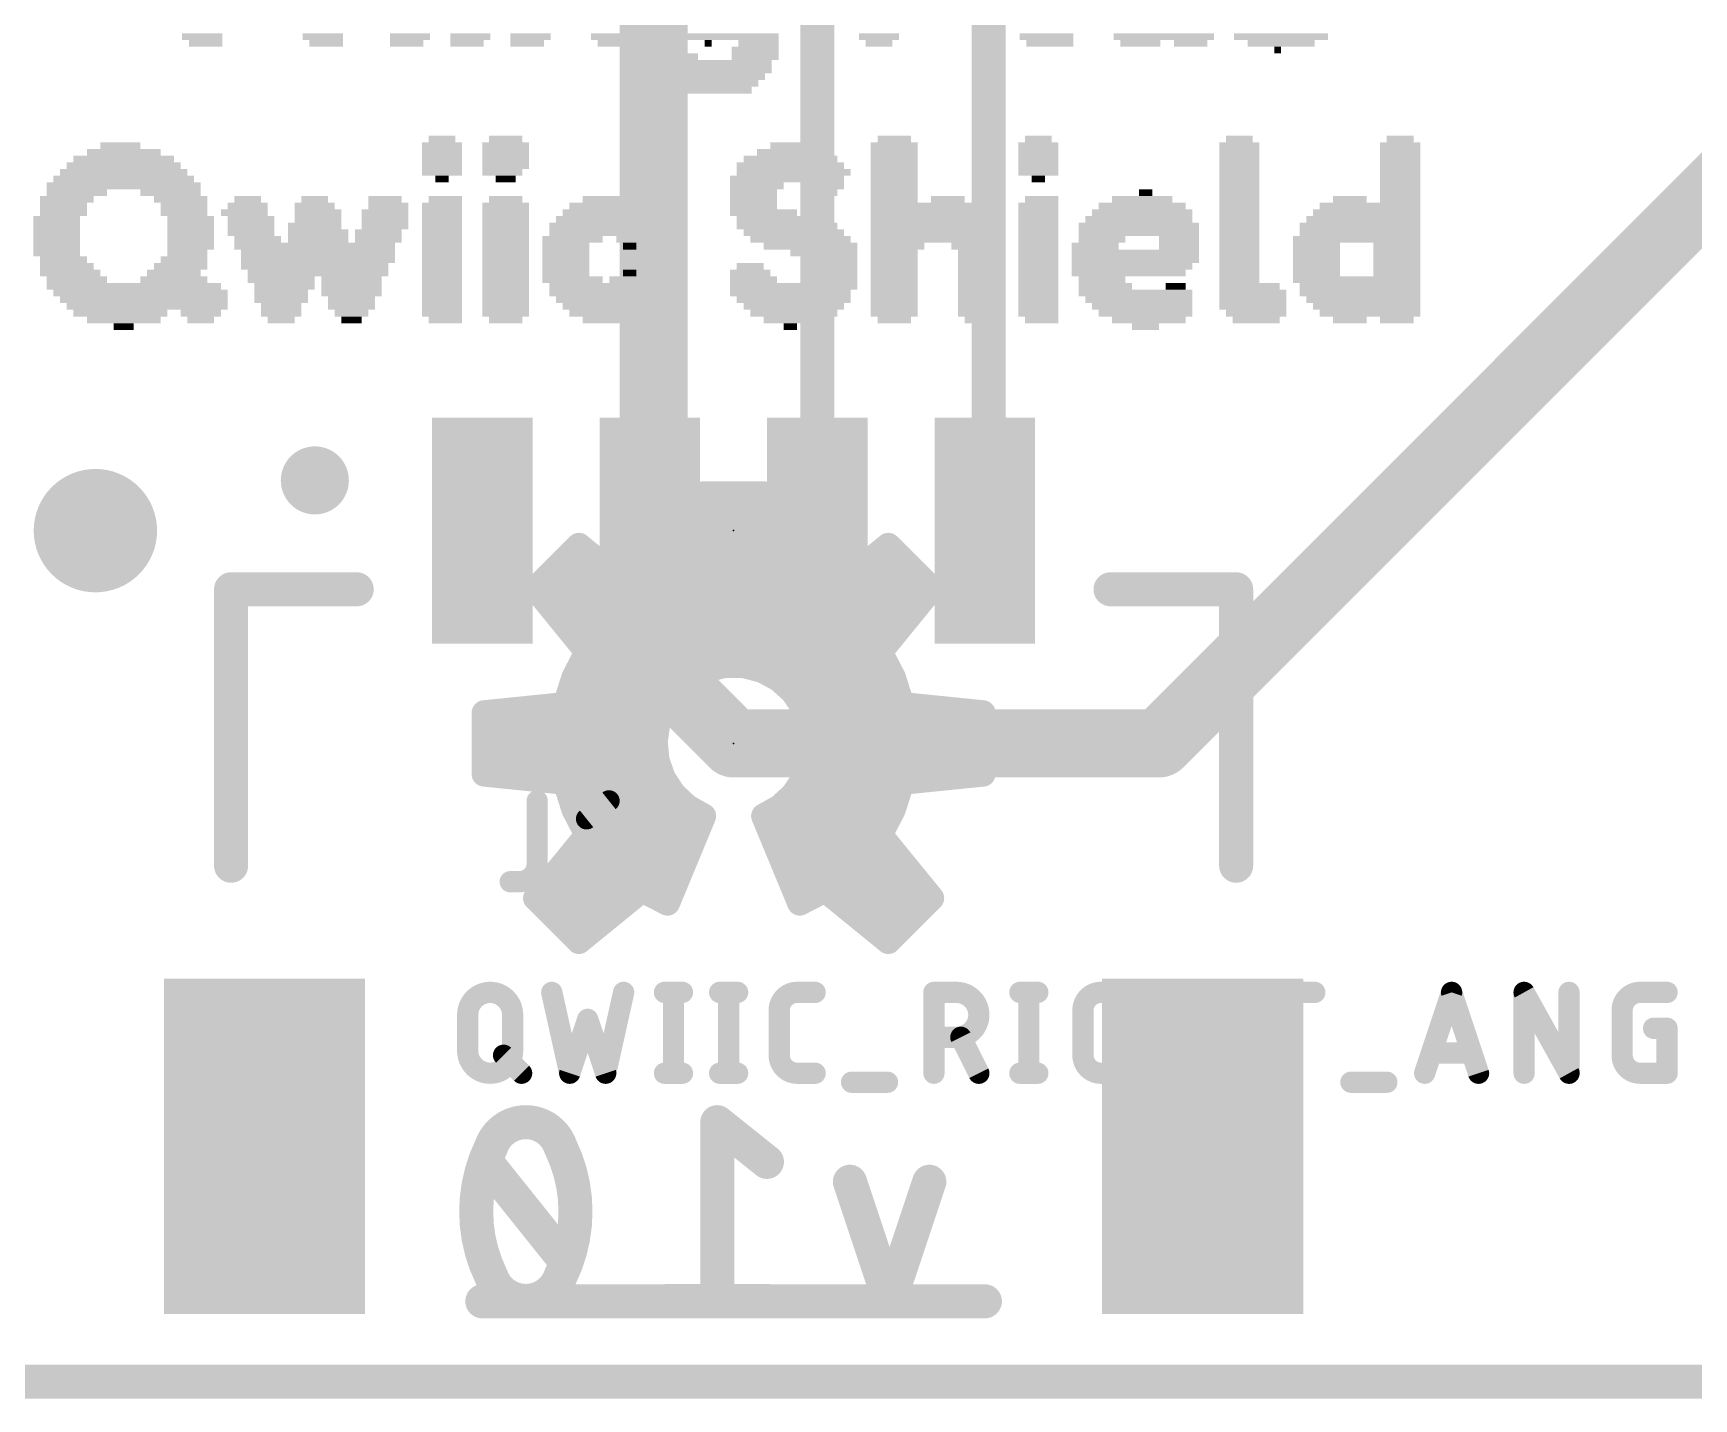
# Model space of a CAD drawing. Extents: x -33 to 53.6, y -13.2 to 65.9.
# Drawn here: x 7.25 to 17.16, y -0.1 to 8.05 of the extents above; entities that cross this region are included whole.
import ezdxf

# ---------------------------------------------------------------- set-up
doc = ezdxf.new("R2010")
doc.units = 0
for name, color, linetype in [('1', 12, 'CONTINUOUS'), ('16', 132, 'CONTINUOUS'), ('18', 110, 'CONTINUOUS'), ('20', 31, 'CONTINUOUS'), ('21', 253, 'CONTINUOUS'), ('22', 253, 'CONTINUOUS'), ('23', 53, 'CONTINUOUS'), ('24', 53, 'CONTINUOUS'), ('25', 253, 'CONTINUOUS'), ('27', 253, 'CONTINUOUS'), ('51', 253, 'CONTINUOUS')]:
    doc.layers.add(name, color=color, linetype=linetype)

# ---------------------------------------------------------------- blocks, each defined once
blk = doc.blocks.new('RECT')
blk.add_solid([(-0.5, -0.5), (0.5, -0.5), (-0.5, 0.5), (0.5, 0.5)])
blk = doc.blocks.new('ROUNDV')
at = {"const_width": 0.5}
blk.add_lwpolyline([(0, -0.25, 1), (0, 0.25, 1), (0, -0.25)], format="xyb", dxfattribs=at)

msp = doc.modelspace()

# ---------------------------------------------------------------- linework, layer by layer
at = {"layer": '1'}
for points, const_width in [([(10.952, 16.015), (10.952, 5.102)], 0.4064), ([(11.93, 5.08), (11.93, 15.993)], 0.2032), ([(12.952, 16.015), (12.952, 5.102)], 0.2032), ([(19.05, 8.89), (13.97, 3.81)], 0.4064), ([(10.952, 5.102), (10.93, 5.08)], 0.2032), ([(10.93, 4.31), (10.93, 5.08)], 0.2032), ([(12.952, 5.102), (12.93, 5.08)], 0.2032), ([(11.43, 3.81), (10.93, 4.31)], 0.4064), ([(13.97, 3.81), (11.43, 3.81)], 0.4064), ([(0, 0), (22.86, 0)], 0.2032)]:
    msp.add_lwpolyline(points, dxfattribs=dict(at, const_width=const_width))
for points, const_width in [([(10.8504, 5.102, 1), (11.0536, 5.102)], 0.2032), ([(10.9808, 5.08, 1), (10.8792, 5.08)], 0.1016), ([(10.8941, 5.1159, 1), (10.9659, 5.0441)], 0.1016), ([(10.9879, 5.0661, 1), (10.9161, 5.1379)], 0.1016), ([(12.8941, 5.1159, 1), (12.9659, 5.0441)], 0.1016), ([(12.9879, 5.0661, 1), (12.9161, 5.1379)], 0.1016), ([(11.8792, 5.08, 1), (11.9808, 5.08)], 0.1016), ([(12.9012, 5.102, 1), (13.0028, 5.102)], 0.1016), ([(11.0018, 4.3818, 1), (10.8582, 4.2382)], 0.2032), ([(10.8792, 4.31, 1), (10.9808, 4.31)], 0.1016), ([(11.43, 3.9116, 1), (11.43, 3.7084)], 0.2032), ([(11.3582, 3.7382, 1), (11.5018, 3.8818)], 0.2032), ([(13.8982, 3.8818, 1), (14.0418, 3.7382)], 0.2032), ([(13.97, 3.7084, 1), (13.97, 3.9116)], 0.2032)]:
    msp.add_lwpolyline(points, format="xyb", dxfattribs=dict(at, const_width=const_width))
at = {"layer": '16'}
for points, const_width in [([(10.1896, 1.5494, 0.3205), (9.9822, 1.4012)], 0.2032), ([(10.3971, 1.4012, 0.3205), (10.1896, 1.5494)], 0.2032), ([(10.1896, 1.6002, 1), (10.1896, 1.4986)], 0.1016), ([(10.1896, 1.4986, 1), (10.1896, 1.6002)], 0.1016), ([(11.3644, 1.5891, 1), (11.3009, 1.5097)], 0.1016), ([(11.3834, 1.5494, 1), (11.2818, 1.5494)], 0.1016), ([(9.9822, 1.4012, 0.1139), (9.8933, 1.016)], 0.2032), ([(10.0279, 1.379, 1), (9.9365, 1.4235)], 0.1016), ([(10.486, 1.016, 0.1139), (10.3971, 1.4012)], 0.2032), ([(10.4427, 1.4235, 1), (10.3514, 1.379)], 0.1016), ([(9.9922, 1.3441, 1), (9.9129, 1.2806)], 0.1016), ([(9.9341, 1.4177, 1), (10.0303, 1.3848)], 0.1016), ([(10.349, 1.3848, 1), (10.4451, 1.4177)], 0.1016), ([(11.5972, 1.2727, 1), (11.6607, 1.352)], 0.1016), ([(12.1725, 1.2099, 1), (12.0761, 1.1777)], 0.1016), ([(12.6466, 1.1777, 1), (12.5502, 1.2099)], 0.1016), ([(9.8933, 1.016, 0.1139), (9.9822, 0.6308)], 0.2032), ([(9.9441, 1.016, 1), (9.8425, 1.016)], 0.1016), ([(10.3971, 0.6308, 0.1139), (10.486, 1.016)], 0.2032), ([(10.5368, 1.016, 1), (10.4352, 1.016)], 0.1016), ([(9.8425, 1.016, 1), (9.9441, 1.016)], 0.1016), ([(10.4352, 1.016, 1), (10.5368, 1.016)], 0.1016), ([(10.387, 0.6879, 1), (10.4664, 0.7514)], 0.1016), ([(9.9822, 0.6308, 0.3205), (10.1896, 0.4826)], 0.2032), ([(10.0303, 0.6472, 1), (9.9342, 0.6143)], 0.1016), ([(9.9365, 0.6085, 1), (10.0279, 0.653)], 0.1016), ([(10.1896, 0.4826, 0.3205), (10.3971, 0.6308)], 0.2032), ([(10.3514, 0.653, 1), (10.4427, 0.6085)], 0.1016), ([(10.4451, 0.6143, 1), (10.349, 0.6472)], 0.1016), ([(10.1896, 0.5334, 1), (10.1896, 0.4318)], 0.1016), ([(10.1896, 0.4318, 1), (10.1896, 0.5334)], 0.1016), ([(11.0363, 0.5334, 1), (11.0363, 0.4318)], 0.1016), ([(11.2818, 0.4826, 1), (11.3834, 0.4826)], 0.1016), ([(11.629, 0.4318, 1), (11.629, 0.5334)], 0.1016), ([(12.3131, 0.4987, 1), (12.4095, 0.4665)], 0.1016), ([(12.3131, 0.4665, 1), (12.4095, 0.4987)], 0.1016)]:
    msp.add_lwpolyline(points, format="xyb", dxfattribs=dict(at, const_width=const_width))
at = {"layer": '16', "const_width": 0.2032}
for points in [[(11.629, 1.3123), (11.3326, 1.5494)], [(11.3326, 1.5494), (11.3326, 0.4826)], [(10.4267, 0.7197), (9.9526, 1.3123)], [(12.3613, 0.4826), (12.1243, 1.1938)], [(12.5984, 1.1938), (12.3613, 0.4826)], [(11.629, 0.4826), (11.0363, 0.4826)], [(22.86, 0), (0, 0)]]:
    msp.add_lwpolyline(points, dxfattribs=at)
at = {"layer": '20', "const_width": 0.2032}
msp.add_lwpolyline([(20.32, 0), (2.54, 0)], dxfattribs=at)
at = {"layer": '21'}
for points, const_width in [([(8.93, 5.2784, 1), (8.93, 5.4816, 1), (8.93, 5.2784)], 0.2032), ([(8.4808, 4.73, 1), (8.3792, 4.73)], 0.1016), ([(8.43, 4.7808, 1), (8.43, 4.6792)], 0.1016), ([(9.18, 4.6792, 1), (9.18, 4.7808)], 0.1016), ([(13.68, 4.7808, 1), (13.68, 4.6792)], 0.1016), ([(14.4808, 4.73, 1), (14.3792, 4.73)], 0.1016), ([(14.43, 4.6792, 1), (14.43, 4.7808)], 0.1016), ([(8.3792, 3.08, 1), (8.4808, 3.08)], 0.1016), ([(14.3792, 3.08, 1), (14.4808, 3.08)], 0.1016), ([(9.93, 0.5308, 1), (9.93, 0.4292)], 0.1016), ([(12.93, 0.4292, 1), (12.93, 0.5308)], 0.1016)]:
    msp.add_lwpolyline(points, format="xyb", dxfattribs=dict(at, const_width=const_width))
at = {"layer": '21', "const_width": 0.2032}
for points in [[(8.43, 3.08), (8.43, 4.73)], [(8.43, 4.73), (9.18, 4.73)], [(13.68, 4.73), (14.43, 4.73)], [(14.43, 4.73), (14.43, 3.08)], [(9.93, 0.48), (12.93, 0.48)]]:
    msp.add_lwpolyline(points, dxfattribs=at)
at = {"layer": '22', "const_width": 0.15}
for points in [[(11.198, 4.8149), (11.2472, 5.2988)], [(11.2472, 5.2988), (11.6128, 5.2988)], [(11.6128, 5.2988), (11.662, 4.8149)], [(11.2422, 5.25), (11.6178, 5.25)], [(11.227, 5.1), (11.633, 5.1)], [(10.248, 4.7335), (10.5065, 4.992)], [(10.5065, 4.992), (10.8835, 4.6846)], [(11.9765, 4.6846), (12.3535, 4.992)], [(12.3535, 4.992), (12.612, 4.7335)], [(10.4645, 4.95), (10.558, 4.95)], [(11.2117, 4.95), (11.6483, 4.95)], [(12.302, 4.95), (12.3955, 4.95)], [(10.3145, 4.8), (10.742, 4.8)], [(11.0353, 4.7628), (11.198, 4.8149)], [(11.1515, 4.8), (11.7085, 4.8)], [(11.662, 4.8149), (11.8247, 4.7628)], [(12.118, 4.8), (12.5455, 4.8)], [(10.5554, 4.3565), (10.248, 4.7335)], [(10.8835, 4.6846), (11.0353, 4.7628)], [(11.8247, 4.7628), (11.9765, 4.6846)], [(12.612, 4.7335), (12.3046, 4.3565)], [(10.3161, 4.65), (12.5439, 4.65)], [(10.4384, 4.5), (12.4216, 4.5)], [(10.4772, 4.2047), (10.5554, 4.3565)], [(10.5521, 4.35), (12.3079, 4.35)], [(12.3046, 4.3565), (12.3828, 4.2047)], [(10.4251, 4.042), (10.4772, 4.2047)], [(10.4757, 4.2), (11.1704, 4.2)], [(11.1697, 4.1996), (11.0845, 4.1266)], [(11.2698, 4.2504), (11.1697, 4.1996)], [(11.379, 4.2758), (11.2698, 4.2504)], [(11.4912, 4.2746), (11.379, 4.2758)], [(11.5999, 4.2468), (11.4912, 4.2746)], [(11.6989, 4.1939), (11.5999, 4.2468)], [(11.6874, 4.2), (12.3843, 4.2)], [(11.7824, 4.119), (11.6989, 4.1939)], [(12.3828, 4.2047), (12.4349, 4.042)], [(11.0845, 4.1266), (11.0191, 4.0354)], [(11.8458, 4.0264), (11.7824, 4.119)], [(9.9412, 3.9928), (10.4251, 4.042)], [(9.9412, 3.6272), (9.9412, 3.9928)], [(10.4277, 4.05), (11.0296, 4.05)], [(11.0191, 4.0354), (10.9773, 3.9313)], [(11.8297, 4.05), (12.4323, 4.05)], [(11.8853, 3.9214), (11.8458, 4.0264)], [(12.4349, 4.042), (12.9188, 3.9928)], [(12.9188, 3.9928), (12.9188, 3.6272)], [(9.9412, 3.9), (10.9729, 3.9)], [(10.9773, 3.9313), (10.9615, 3.8202)], [(11.8988, 3.81), (11.8853, 3.9214)], [(11.8879, 3.9), (12.9188, 3.9)], [(10.9615, 3.8202), (10.9725, 3.7085)], [(11.8859, 3.7006), (11.8988, 3.81)], [(9.9412, 3.75), (10.9684, 3.75)], [(10.9725, 3.7085), (11.0097, 3.6027)], [(11.8477, 3.5972), (11.8859, 3.7006)], [(11.8917, 3.75), (12.9188, 3.75)], [(10.4251, 3.578), (9.9412, 3.6272)], [(10.2087, 3.6), (11.0114, 3.6)], [(11.0097, 3.6027), (11.071, 3.5087)], [(11.7865, 3.5055), (11.8477, 3.5972)], [(11.8488, 3.6), (12.6513, 3.6)], [(12.9188, 3.6272), (12.4349, 3.578)], [(10.4772, 3.4153), (10.4251, 3.578)], [(11.071, 3.5087), (11.1528, 3.432)], [(11.7056, 3.4307), (11.7865, 3.5055)], [(12.4349, 3.578), (12.3828, 3.4153)], [(10.4661, 3.45), (11.1336, 3.45)], [(10.5554, 3.2635), (10.4772, 3.4153)], [(11.1528, 3.432), (11.2506, 3.3769)], [(11.6094, 3.3769), (11.7056, 3.4307)], [(11.7264, 3.45), (12.3939, 3.45)], [(12.3828, 3.4153), (12.3046, 3.2635)], [(10.5366, 3.3), (11.2187, 3.3)], [(11.2506, 3.3769), (11.0353, 2.8572)], [(11.8247, 2.8572), (11.6094, 3.3769)], [(11.6413, 3.3), (12.3234, 3.3)], [(10.248, 2.8865), (10.5554, 3.2635)], [(12.3046, 3.2635), (12.612, 2.8865)], [(10.4629, 3.15), (11.1566, 3.15)], [(11.7034, 3.15), (12.3971, 3.15)], [(10.3405, 3), (11.0945, 3)], [(11.7655, 3), (12.5195, 3)], [(10.8835, 2.9354), (10.5065, 2.628)], [(11.0353, 2.8572), (10.8835, 2.9354)], [(11.9765, 2.9354), (11.8247, 2.8572)], [(12.3535, 2.628), (11.9765, 2.9354)], [(10.5065, 2.628), (10.248, 2.8865)], [(10.2845, 2.85), (10.7788, 2.85)], [(12.0812, 2.85), (12.5755, 2.85)], [(12.612, 2.8865), (12.3535, 2.628)], [(10.4345, 2.7), (10.5948, 2.7)], [(12.2652, 2.7), (12.4255, 2.7)]]:
    msp.add_lwpolyline(points, dxfattribs=at)
at = {"layer": '22', "const_width": 0.075}
for points in [[(11.2472, 5.3363, 1), (11.2472, 5.2613)], [(11.2845, 5.295, 1), (11.2099, 5.3026)], [(11.6501, 5.3026, 1), (11.5755, 5.295)], [(11.6128, 5.2613, 1), (11.6128, 5.3363)], [(11.2422, 5.2875, 1), (11.2422, 5.2125)], [(11.6178, 5.2125, 1), (11.6178, 5.2875)], [(11.227, 5.1375, 1), (11.227, 5.0625)], [(11.633, 5.0625, 1), (11.633, 5.1375)], [(10.5302, 5.0211, 1), (10.4828, 4.9629)], [(10.533, 4.9655, 1), (10.48, 5.0185)], [(12.38, 5.0185, 1), (12.327, 4.9655)], [(12.3772, 4.9629, 1), (12.3298, 5.0211)], [(10.4645, 4.9875, 1), (10.4645, 4.9125)], [(10.558, 4.9125, 1), (10.558, 4.9875)], [(11.2117, 4.9875, 1), (11.2117, 4.9125)], [(11.6483, 4.9125, 1), (11.6483, 4.9875)], [(12.302, 4.9875, 1), (12.302, 4.9125)], [(12.3955, 4.9125, 1), (12.3955, 4.9875)], [(10.3145, 4.8375, 1), (10.3145, 4.7625)], [(10.742, 4.7625, 1), (10.742, 4.8375)], [(11.1515, 4.8375, 1), (11.1515, 4.7625)], [(11.2094, 4.7792, 1), (11.1866, 4.8506)], [(11.6734, 4.8506, 1), (11.6506, 4.7792)], [(11.7085, 4.7625, 1), (11.7085, 4.8375)], [(12.118, 4.8375, 1), (12.118, 4.7625)], [(12.5455, 4.7625, 1), (12.5455, 4.8375)], [(10.2771, 4.7572, 1), (10.2189, 4.7098)], [(10.2215, 4.76, 1), (10.2745, 4.707)], [(11.0239, 4.7985, 1), (11.0468, 4.7271)], [(11.0525, 4.7295, 1), (11.0182, 4.7962)], [(11.1607, 4.8187, 1), (11.2353, 4.8111)], [(11.6247, 4.8111, 1), (11.6993, 4.8187)], [(11.8418, 4.7962, 1), (11.8075, 4.7295)], [(11.8132, 4.7271, 1), (11.8361, 4.7985)], [(12.6411, 4.7098, 1), (12.5829, 4.7572)], [(12.5855, 4.707, 1), (12.6385, 4.76)], [(10.3161, 4.6875, 1), (10.3161, 4.6125)], [(10.8663, 4.7179, 1), (10.9007, 4.6513)], [(10.8598, 4.6555, 1), (10.9072, 4.7137)], [(11.9528, 4.7137, 1), (12.0002, 4.6555)], [(11.9593, 4.6513, 1), (11.9937, 4.7179)], [(12.5439, 4.6125, 1), (12.5439, 4.6875)], [(10.4384, 4.5375, 1), (10.4384, 4.4625)], [(12.4216, 4.4625, 1), (12.4216, 4.5375)], [(10.5521, 4.3875, 1), (10.5521, 4.3125)], [(10.5887, 4.3393, 1), (10.5221, 4.3737)], [(10.5263, 4.3328, 1), (10.5845, 4.3802)], [(12.3379, 4.3737, 1), (12.2713, 4.3393)], [(12.2755, 4.3802, 1), (12.3337, 4.3328)], [(12.3079, 4.3125, 1), (12.3079, 4.3875)], [(10.4757, 4.2375, 1), (10.4757, 4.1625)], [(10.5129, 4.1932, 1), (10.4415, 4.2161)], [(11.1527, 4.2331, 1), (11.1866, 4.1662)], [(11.1941, 4.1712, 1), (11.1453, 4.2281)], [(11.1704, 4.1625, 1), (11.1704, 4.2375)], [(11.2612, 4.2869, 1), (11.2783, 4.2138)], [(11.2867, 4.2169, 1), (11.2528, 4.2838)], [(11.3794, 4.3133, 1), (11.3786, 4.2383)], [(11.3875, 4.2393, 1), (11.3705, 4.3124)], [(11.5005, 4.3109, 1), (11.4819, 4.2383)], [(11.4908, 4.2371, 1), (11.4916, 4.3121)], [(11.6176, 4.2798, 1), (11.5822, 4.2137)], [(11.5906, 4.2104, 1), (11.6092, 4.2831)], [(11.6874, 4.2375, 1), (11.6874, 4.1625)], [(11.7239, 4.2218, 1), (11.6739, 4.166)], [(11.6812, 4.1608, 1), (11.7166, 4.227)], [(12.4185, 4.2161, 1), (12.3471, 4.1932)], [(12.3843, 4.1625, 1), (12.3843, 4.2375)], [(10.4438, 4.2218, 1), (10.5105, 4.1875)], [(11.0601, 4.155, 1), (11.1089, 4.0981)], [(11.115, 4.1047, 1), (11.054, 4.1484)], [(11.8134, 4.1402, 1), (11.7515, 4.0978)], [(11.7574, 4.0911, 1), (11.8075, 4.1469)], [(12.3495, 4.1875, 1), (12.4162, 4.2218)], [(9.9787, 3.9928, 1), (9.9037, 3.9928)], [(9.9374, 4.0301, 1), (9.945, 3.9555)], [(10.3894, 4.0534, 1), (10.4608, 4.0306)], [(10.4277, 4.0875, 1), (10.4277, 4.0125)], [(10.4289, 4.0047, 1), (10.4213, 4.0793)], [(10.9887, 4.0572, 1), (11.0496, 4.0135)], [(11.0539, 4.0214, 1), (10.9844, 4.0494)], [(11.0296, 4.0125, 1), (11.0296, 4.0875)], [(11.8297, 4.0875, 1), (11.8297, 4.0125)], [(11.8809, 4.0396, 1), (11.8107, 4.0132)], [(11.8149, 4.0052, 1), (11.8768, 4.0476)], [(12.4387, 4.0793, 1), (12.4311, 4.0047)], [(12.3992, 4.0306, 1), (12.4706, 4.0534)], [(12.4323, 4.0125, 1), (12.4323, 4.0875)], [(12.9563, 3.9928, 1), (12.8813, 3.9928)], [(12.915, 3.9555, 1), (12.9226, 4.0301)], [(9.9412, 3.9375, 1), (9.9412, 3.8625)], [(10.9425, 3.9452, 1), (11.0121, 3.9173)], [(11.0145, 3.926, 1), (10.9402, 3.9366)], [(10.9729, 3.8625, 1), (10.9729, 3.9375)], [(11.9226, 3.9259, 1), (11.8481, 3.9169)], [(11.8503, 3.9082, 1), (11.9204, 3.9346)], [(11.8879, 3.9375, 1), (11.8879, 3.8625)], [(12.9188, 3.8625, 1), (12.9188, 3.9375)], [(10.9988, 3.8238, 1), (10.9241, 3.8165)], [(11.936, 3.8056, 1), (11.8616, 3.8144)], [(9.9412, 3.7875, 1), (9.9412, 3.7125)], [(10.9243, 3.8255, 1), (10.9986, 3.8149)], [(11.0078, 3.721, 1), (10.9371, 3.6961)], [(10.9684, 3.7125, 1), (10.9684, 3.7875)], [(11.921, 3.6876, 1), (11.8507, 3.7135)], [(11.8917, 3.7875, 1), (11.8917, 3.7125)], [(11.8616, 3.8055, 1), (11.936, 3.8145)], [(12.9188, 3.7125, 1), (12.9188, 3.7875)], [(9.945, 3.6645, 1), (9.9374, 3.5899)], [(10.2087, 3.6375, 1), (10.2087, 3.5625)], [(10.9351, 3.7048, 1), (11.0098, 3.7122)], [(11.0411, 3.6231, 1), (10.9782, 3.5822)], [(11.0114, 3.5625, 1), (11.0114, 3.6375)], [(11.8488, 3.6375, 1), (11.8488, 3.5625)], [(11.8789, 3.5763, 1), (11.8165, 3.618)], [(11.8486, 3.705, 1), (11.9231, 3.6962)], [(12.6513, 3.5625, 1), (12.6513, 3.6375)], [(12.9226, 3.5899, 1), (12.915, 3.6645)], [(9.9037, 3.6272, 1), (9.9787, 3.6272)], [(10.4608, 3.5894, 1), (10.3894, 3.5666)], [(10.4213, 3.5407, 1), (10.4289, 3.6153)], [(10.9743, 3.5902, 1), (11.045, 3.6151)], [(11.0966, 3.536, 1), (11.0453, 3.4813)], [(11.8119, 3.478, 1), (11.761, 3.5331)], [(11.8125, 3.6101, 1), (11.8829, 3.5842)], [(12.4311, 3.6153, 1), (12.4387, 3.5407)], [(12.4706, 3.5666, 1), (12.3992, 3.5894)], [(12.8813, 3.6272, 1), (12.9563, 3.6272)], [(10.4661, 3.4875, 1), (10.4661, 3.4125)], [(10.5105, 3.4325, 1), (10.4438, 3.3982)], [(11.0395, 3.4882, 1), (11.1024, 3.5292)], [(11.1712, 3.4646, 1), (11.1344, 3.3993)], [(11.1272, 3.4046, 1), (11.1785, 3.4593)], [(11.1336, 3.4125, 1), (11.1336, 3.4875)], [(11.6801, 3.4583, 1), (11.731, 3.4032)], [(11.7239, 3.398, 1), (11.6872, 3.4635)], [(11.7264, 3.4875, 1), (11.7264, 3.4125)], [(11.7553, 3.5264, 1), (11.8177, 3.4847)], [(12.4162, 3.3982, 1), (12.3495, 3.4325)], [(12.3939, 3.4125, 1), (12.3939, 3.4875)], [(10.4415, 3.4039, 1), (10.5129, 3.4268)], [(10.5366, 3.3375, 1), (10.5366, 3.2625)], [(11.2852, 3.3625, 1), (11.216, 3.3913)], [(11.2187, 3.2625, 1), (11.2187, 3.3375)], [(11.2322, 3.3442, 1), (11.269, 3.4096)], [(11.644, 3.3913, 1), (11.5748, 3.3625)], [(11.5911, 3.4096, 1), (11.6277, 3.3442)], [(11.6413, 3.3375, 1), (11.6413, 3.2625)], [(12.3234, 3.2625, 1), (12.3234, 3.3375)], [(12.3471, 3.4268, 1), (12.4185, 3.4039)], [(10.5221, 3.2463, 1), (10.5887, 3.2807)], [(10.5845, 3.2398, 1), (10.5263, 3.2872)], [(12.3337, 3.2872, 1), (12.2755, 3.2398)], [(12.2713, 3.2807, 1), (12.3379, 3.2463)], [(10.4629, 3.1875, 1), (10.4629, 3.1125)], [(11.1566, 3.1125, 1), (11.1566, 3.1875)], [(11.7034, 3.1875, 1), (11.7034, 3.1125)], [(12.3971, 3.1125, 1), (12.3971, 3.1875)], [(10.3405, 3.0375, 1), (10.3405, 2.9625)], [(11.0945, 2.9625, 1), (11.0945, 3.0375)], [(11.7655, 3.0375, 1), (11.7655, 2.9625)], [(12.5195, 2.9625, 1), (12.5195, 3.0375)], [(10.9007, 2.9687, 1), (10.8663, 2.9021)], [(10.9072, 2.9063, 1), (10.8598, 2.9645)], [(12.0002, 2.9645, 1), (11.9528, 2.9063)], [(11.9937, 2.9021, 1), (11.9593, 2.9687)], [(10.2745, 2.913, 1), (10.2215, 2.86)], [(10.2189, 2.9102, 1), (10.2771, 2.8628)], [(10.2845, 2.8875, 1), (10.2845, 2.8125)], [(10.7788, 2.8125, 1), (10.7788, 2.8875)], [(11.0007, 2.8716, 1), (11.0699, 2.8428)], [(11.0181, 2.8239, 1), (11.0525, 2.8905)], [(11.8075, 2.8905, 1), (11.8419, 2.8239)], [(11.7901, 2.8428, 1), (11.8593, 2.8716)], [(12.0812, 2.8875, 1), (12.0812, 2.8125)], [(12.5755, 2.8125, 1), (12.5755, 2.8875)], [(12.5829, 2.8628, 1), (12.6411, 2.9102)], [(12.6385, 2.86, 1), (12.5855, 2.913)], [(10.4345, 2.7375, 1), (10.4345, 2.6625)], [(10.4828, 2.6571, 1), (10.5302, 2.5989)], [(10.48, 2.6015, 1), (10.533, 2.6545)], [(10.5948, 2.6625, 1), (10.5948, 2.7375)], [(12.2652, 2.7375, 1), (12.2652, 2.6625)], [(12.327, 2.6545, 1), (12.38, 2.6015)], [(12.3298, 2.5989, 1), (12.3772, 2.6571)], [(12.4255, 2.6625, 1), (12.4255, 2.7375)]]:
    msp.add_lwpolyline(points, format="xyb", dxfattribs=at)
at = {"layer": '23'}
msp.add_point((11.43, 5.08), dxfattribs=at)
at = {"layer": '24'}
msp.add_point((11.43, 3.81), dxfattribs=at)
at = {"layer": '25'}
for points, const_width in [([(10.2891, 3.4671, 1), (10.2256, 3.4671)], 0.0635), ([(10.718, 3.4671, 1), (10.6545, 3.4671)], 0.0635), ([(10.706, 3.4423, 1), (10.6664, 3.4919)], 0.0635), ([(10.5323, 3.3846, 1), (10.572, 3.3351)], 0.0635), ([(10.1501, 2.9845, 0.4142), (10.2574, 3.0917)], 0.127), ([(10.2891, 3.0917, 1), (10.2256, 3.0917)], 0.0635), ([(10.2256, 3.0917, 1), (10.2891, 3.0917)], 0.0635), ([(10.0965, 3.0163, 1), (10.0965, 2.9527)], 0.0635), ([(10.1501, 3.0163, 1), (10.1501, 2.9527)], 0.0635), ([(10.1501, 2.9527, 1), (10.1501, 3.0163)], 0.0635), ([(10.5522, 3.0163, 1), (10.5522, 2.9527)], 0.0635), ([(10.6545, 2.9845, 1), (10.718, 2.9845)], 0.0635), ([(10.8203, 2.9527, 1), (10.8203, 3.0163)], 0.0635)]:
    msp.add_lwpolyline(points, format="xyb", dxfattribs=dict(at, const_width=const_width))
at = {"layer": '25', "const_width": 0.127}
for points in [[(10.2574, 3.4671), (10.2574, 3.0917)], [(10.5522, 3.3599), (10.6862, 3.4671)], [(10.6862, 3.4671), (10.6862, 2.9845)], [(10.1501, 2.9845), (10.0965, 2.9845)], [(10.5522, 2.9845), (10.8203, 2.9845)]]:
    msp.add_lwpolyline(points, dxfattribs=at)
at = {"layer": '27'}
for points, const_width in [([(10.1106, 2.19, 1), (9.8425, 2.19)], 0.127), ([(10.3754, 2.331, 1), (10.3134, 2.3172)], 0.0635), ([(10.8044, 2.3172, 1), (10.7424, 2.331)], 0.0635), ([(11.0174, 2.3559, 1), (11.0174, 2.2923)], 0.0635), ([(11.1027, 2.3241, 1), (11.0392, 2.3241)], 0.0635), ([(11.1246, 2.2923, 1), (11.1246, 2.3559)], 0.0635), ([(11.3466, 2.3559, 1), (11.3466, 2.2923)], 0.0635), ([(11.4319, 2.3241, 1), (11.3684, 2.3241)], 0.0635), ([(11.4538, 2.2923, 1), (11.4538, 2.3559)], 0.0635), ([(11.8094, 2.3241, 0.4142), (11.7022, 2.2169)], 0.127), ([(11.8094, 2.3559, 1), (11.8094, 2.2923)], 0.0635), ([(11.8094, 2.2924, 1), (11.8094, 2.3558)], 0.0635), ([(11.9166, 2.2923, 1), (11.9166, 2.3559)], 0.0635), ([(12.6258, 2.3559, 1), (12.6258, 2.2923)], 0.0635), ([(12.6575, 2.3241, 1), (12.594, 2.3241)], 0.0635), ([(12.7598, 2.3559, 1), (12.7598, 2.2923)], 0.0635), ([(12.7598, 2.056, 1), (12.7598, 2.3241)], 0.127), ([(12.7598, 2.2923, 1), (12.7598, 2.3559)], 0.0635), ([(13.1388, 2.3559, 1), (13.1388, 2.2923)], 0.0635), ([(13.2241, 2.3241, 1), (13.1606, 2.3241)], 0.0635), ([(13.246, 2.2923, 1), (13.246, 2.3559)], 0.0635), ([(13.6228, 2.3241, 0.4142), (13.5155, 2.2169)], 0.127), ([(13.6228, 2.3559, 1), (13.6228, 2.2923)], 0.0635), ([(13.6228, 2.2924, 1), (13.6228, 2.3558)], 0.0635), ([(13.7836, 2.2923, 1), (13.7836, 2.3559)], 0.0635), ([(14.1325, 2.3241, 1), (14.069, 2.3241)], 0.0635), ([(14.4006, 2.3241, 1), (14.3371, 2.3241)], 0.0635), ([(14.6311, 2.3559, 1), (14.6311, 2.2923)], 0.0635), ([(14.7969, 2.3241, 1), (14.7334, 2.3241)], 0.0635), ([(14.8992, 2.2923, 1), (14.8992, 2.3559)], 0.0635), ([(15.7462, 2.3341, 1), (15.686, 2.3141)], 0.0635), ([(15.7462, 2.3141, 1), (15.686, 2.3341)], 0.0635), ([(16.1807, 2.3241, 1), (16.1172, 2.3241)], 0.0635), ([(16.1767, 2.3395, 1), (16.1212, 2.3087)], 0.0635), ([(16.4488, 2.3241, 1), (16.3853, 2.3241)], 0.0635), ([(16.8414, 2.3241, 0.4142), (16.7342, 2.2169)], 0.127), ([(16.8414, 2.3559, 1), (16.8414, 2.2923)], 0.0635), ([(16.8414, 2.2924, 1), (16.8414, 2.3558)], 0.0635), ([(17.0023, 2.2923, 1), (17.0023, 2.3559)], 0.0635), ([(11.7339, 2.2169, 1), (11.6704, 2.2169)], 0.0635), ([(13.5473, 2.2169, 1), (13.4838, 2.2169)], 0.0635), ([(16.766, 2.2169, 1), (16.7025, 2.2169)], 0.0635), ([(9.8743, 2.19, 1), (9.8108, 2.19)], 0.0635), ([(9.8108, 2.19, 1), (9.8743, 2.19)], 0.0635), ([(10.1424, 2.19, 1), (10.0789, 2.19)], 0.0635), ([(10.0789, 2.19, 1), (10.1424, 2.19)], 0.0635), ([(10.5891, 2.1733, 1), (10.5288, 2.1532)], 0.0635), ([(10.5891, 2.1532, 1), (10.5288, 2.1733)], 0.0635), ([(11.6704, 2.2169, 1), (11.7339, 2.2169)], 0.0635), ([(13.4838, 2.2169, 1), (13.5473, 2.2169)], 0.0635), ([(16.7025, 2.2169, 1), (16.766, 2.2169)], 0.0635), ([(12.6258, 2.0877, 1), (12.6258, 2.0242)], 0.0635), ([(12.7598, 2.0877, 1), (12.7598, 2.0242)], 0.0635), ([(12.8151, 2.0702, 1), (12.7583, 2.0418)], 0.0635), ([(12.7598, 2.0242, 1), (12.7598, 2.0877)], 0.0635), ([(13.7032, 2.1414, 1), (13.7032, 2.0779)], 0.0635), ([(13.8154, 2.1096, 1), (13.7519, 2.1096)], 0.0635), ([(13.7836, 2.0779, 1), (13.7836, 2.1414)], 0.0635), ([(14.1007, 2.1414, 1), (14.1007, 2.0779)], 0.0635), ([(14.3689, 2.0779, 1), (14.3689, 2.1414)], 0.0635), ([(16.9219, 2.1414, 1), (16.9219, 2.0779)], 0.0635), ([(17.0341, 2.1096, 1), (16.9706, 2.1096)], 0.0635), ([(17.0023, 2.0779, 1), (17.0023, 2.1414)], 0.0635), ([(9.8425, 1.9756, 1), (10.1106, 1.9756)], 0.127), ([(9.8742, 1.9756, 1), (9.8107, 1.9756)], 0.0635), ([(9.8108, 1.9756, 1), (9.8743, 1.9756)], 0.0635), ([(10.0794, 1.9712, 1), (10.0345, 1.9263)], 0.0635), ([(10.1424, 1.9756, 1), (10.0789, 1.9756)], 0.0635), ([(10.0789, 1.9756, 1), (10.1424, 1.9756)], 0.0635), ([(11.7022, 1.9487, 0.4142), (11.8094, 1.8415)], 0.127), ([(11.7339, 1.9487, 1), (11.6704, 1.9487)], 0.0635), ([(13.5155, 1.9487, 0.4142), (13.6228, 1.8415)], 0.127), ([(13.5473, 1.9487, 1), (13.4838, 1.9487)], 0.0635), ([(15.5955, 1.9939, 1), (15.5955, 1.9304)], 0.0635), ([(15.8368, 1.9304, 1), (15.8368, 1.9939)], 0.0635), ([(16.7342, 1.9487, 0.4142), (16.8414, 1.8415)], 0.127), ([(16.766, 1.9487, 1), (16.7025, 1.9487)], 0.0635), ([(10.1418, 1.819, 1), (10.1867, 1.864)], 0.0635), ([(11.0174, 1.8733, 1), (11.0174, 1.8098)], 0.0635), ([(11.1246, 1.8098, 1), (11.1246, 1.8733)], 0.0635), ([(11.3466, 1.8733, 1), (11.3466, 1.8098)], 0.0635), ([(11.4538, 1.8098, 1), (11.4538, 1.8733)], 0.0635), ([(11.6704, 1.9487, 1), (11.7339, 1.9487)], 0.0635), ([(11.8094, 1.8733, 1), (11.8094, 1.8098)], 0.0635), ([(11.8094, 1.8098, 1), (11.8094, 1.8733)], 0.0635), ([(11.9166, 1.8098, 1), (11.9166, 1.8733)], 0.0635), ([(12.8655, 1.8273, 1), (12.9223, 1.8557)], 0.0635), ([(13.1388, 1.8733, 1), (13.1388, 1.8098)], 0.0635), ([(13.246, 1.8098, 1), (13.246, 1.8733)], 0.0635), ([(13.4838, 1.9487, 1), (13.5473, 1.9487)], 0.0635), ([(13.6228, 1.8733, 1), (13.6228, 1.8098)], 0.0635), ([(13.6228, 1.8098, 1), (13.6228, 1.8733)], 0.0635), ([(13.7836, 1.8098, 1), (13.7836, 1.8733)], 0.0635), ([(16.3893, 1.8261, 1), (16.4449, 1.8569)], 0.0635), ([(16.7025, 1.9487, 1), (16.766, 1.9487)], 0.0635), ([(16.8414, 1.8733, 1), (16.8414, 1.8098)], 0.0635), ([(16.8414, 1.8098, 1), (16.8414, 1.8733)], 0.0635), ([(17.0023, 1.8098, 1), (17.0023, 1.8733)], 0.0635), ([(10.4216, 1.8515, 1), (10.4818, 1.8315)], 0.0635), ([(10.4207, 1.8346, 1), (10.4827, 1.8484)], 0.0635), ([(10.6352, 1.8484, 1), (10.6972, 1.8346)], 0.0635), ([(10.6361, 1.8315, 1), (10.6963, 1.8515)], 0.0635), ([(11.0392, 1.8415, 1), (11.1027, 1.8415)], 0.0635), ([(11.3684, 1.8415, 1), (11.4319, 1.8415)], 0.0635), ([(12.1342, 1.8196, 1), (12.1342, 1.7561)], 0.0635), ([(12.3487, 1.7561, 1), (12.3487, 1.8196)], 0.0635), ([(12.594, 1.8415, 1), (12.6575, 1.8415)], 0.0635), ([(13.1606, 1.8415, 1), (13.2241, 1.8415)], 0.0635), ([(13.7519, 1.8415, 1), (13.8154, 1.8415)], 0.0635), ([(14.069, 1.8415, 1), (14.1325, 1.8415)], 0.0635), ([(14.3371, 1.8415, 1), (14.4006, 1.8415)], 0.0635), ([(14.7334, 1.8415, 1), (14.7969, 1.8415)], 0.0635), ([(15.1151, 1.8196, 1), (15.1151, 1.7561)], 0.0635), ([(15.3296, 1.7561, 1), (15.3296, 1.8196)], 0.0635), ([(15.5251, 1.8515, 1), (15.5854, 1.8315)], 0.0635), ([(15.8469, 1.8315, 1), (15.9071, 1.8515)], 0.0635), ([(16.1172, 1.8415, 1), (16.1807, 1.8415)], 0.0635), ([(16.3853, 1.8415, 1), (16.4488, 1.8415)], 0.0635), ([(16.9706, 1.8415, 1), (17.0341, 1.8415)], 0.0635)]:
    msp.add_lwpolyline(points, format="xyb", dxfattribs=dict(at, const_width=const_width))
at = {"layer": '27', "const_width": 0.127}
for points in [[(10.3444, 2.3241), (10.4517, 1.8415)], [(10.6662, 1.8415), (10.7734, 2.3241)], [(11.0174, 2.3241), (11.1246, 2.3241)], [(11.071, 2.3241), (11.071, 1.8415)], [(11.3466, 2.3241), (11.4538, 2.3241)], [(11.4002, 2.3241), (11.4002, 1.8415)], [(11.8094, 2.3241), (11.9166, 2.3241)], [(12.6258, 1.8415), (12.6258, 2.3241)], [(12.6258, 2.3241), (12.7598, 2.3241)], [(13.1388, 2.3241), (13.246, 2.3241)], [(13.1924, 2.3241), (13.1924, 1.8415)], [(13.6228, 2.3241), (13.7836, 2.3241)], [(14.1007, 1.8415), (14.1007, 2.3241)], [(14.3689, 2.3241), (14.3689, 1.8415)], [(14.6311, 2.3241), (14.8992, 2.3241)], [(14.7651, 1.8415), (14.7651, 2.3241)], [(15.5553, 1.8415), (15.7161, 2.3241)], [(15.7161, 2.3241), (15.877, 1.8415)], [(16.149, 1.8415), (16.149, 2.3241)], [(16.149, 2.3241), (16.4171, 1.8415)], [(16.4171, 1.8415), (16.4171, 2.3241)], [(16.8414, 2.3241), (17.0023, 2.3241)], [(11.7022, 1.9487), (11.7022, 2.2169)], [(13.5155, 1.9487), (13.5155, 2.2169)], [(16.7342, 1.9487), (16.7342, 2.2169)], [(9.8425, 1.9756), (9.8425, 2.19)], [(10.1106, 2.19), (10.1106, 1.9756)], [(10.4517, 1.8415), (10.5589, 2.1632)], [(10.5589, 2.1632), (10.6662, 1.8415)], [(12.7598, 2.056), (12.6258, 2.056)], [(12.8939, 1.8415), (12.7867, 2.056)], [(13.7032, 2.1096), (13.7836, 2.1096)], [(13.7836, 2.1096), (13.7836, 1.8415)], [(14.1007, 2.1096), (14.3689, 2.1096)], [(16.9219, 2.1096), (17.0023, 2.1096)], [(17.0023, 2.1096), (17.0023, 1.8415)], [(10.057, 1.9487), (10.1642, 1.8415)], [(15.8368, 1.9622), (15.5955, 1.9622)], [(11.0174, 1.8415), (11.1246, 1.8415)], [(11.3466, 1.8415), (11.4538, 1.8415)], [(11.9166, 1.8415), (11.8094, 1.8415)], [(13.1388, 1.8415), (13.246, 1.8415)], [(13.7836, 1.8415), (13.6228, 1.8415)], [(17.0023, 1.8415), (16.8414, 1.8415)], [(12.1342, 1.7879), (12.3487, 1.7879)], [(15.1151, 1.7879), (15.3296, 1.7879)]]:
    msp.add_lwpolyline(points, dxfattribs=at)
at = {"layer": '51', "const_width": 0.127}
msp.add_lwpolyline([(22.86, 0), (0, 0)], dxfattribs=at)

# ---------------------------------------------------------------- block references
at = {"layer": '1'}
for p, xscale, yscale in [((9.93, 5.08), 0.6, 1.35), ((10.93, 5.08), 0.6, 1.35), ((11.93, 5.08), 0.6, 1.35), ((12.93, 5.08), 0.6, 1.35), ((8.63, 1.405), 1.2, 2), ((14.23, 1.405), 1.2, 2)]:
    msp.add_blockref('RECT', p, dxfattribs=dict(at, xscale=xscale, yscale=yscale))
at = {"layer": '18', "xscale": 0.7366, "yscale": 0.7366}
msp.add_blockref('ROUNDV', (7.62, 5.08), dxfattribs=at)
msp.add_blockref('ROUNDV', (7.62, 5.08), dxfattribs=at)
at = {"layer": '21', "yscale": 0.04}
for p, xscale in [((8.258, 8.029), 0.24), ((8.978, 8.029), 0.24), ((9.498, 8.029), 0.24), ((9.858, 8.029), 0.24), ((10.218, 8.029), 0.24), ((10.718, 8.029), 0.28), ((11.418, 8.029), 0.56), ((12.298, 8.029), 0.24), ((13.298, 8.029), 0.32), ((13.998, 8.029), 0.6), ((14.698, 8.029), 0.56), ((8.278, 7.989), 0.2), ((8.998, 7.989), 0.2), ((9.478, 7.989), 0.2), ((9.838, 7.989), 0.2), ((10.198, 7.989), 0.2), ((10.718, 7.989), 0.2), ((11.278, 7.989), 0.04), ((11.558, 7.949), 0.28), ((11.578, 7.989), 0.24), ((12.298, 7.989), 0.16), ((13.318, 7.989), 0.28), ((13.858, 7.989), 0.24), ((14.158, 7.989), 0.2), ((14.698, 7.989), 0.4), ((14.678, 7.949), 0.04), ((11.338, 7.869), 0.64), ((11.338, 7.829), 0.64), ((11.138, 7.909), 0.16), ((11.558, 7.909), 0.28), ((11.318, 7.789), 0.6), ((11.298, 7.749), 0.56), ((11.318, 7.709), 0.44), ((9.689, 7.418), 0.16), ((10.069, 7.418), 0.2), ((12.389, 7.418), 0.2), ((13.249, 7.418), 0.16), ((14.449, 7.418), 0.16), ((15.409, 7.418), 0.16), ((7.789, 7.338), 0.44), ((7.769, 7.378), 0.24), ((9.689, 7.378), 0.24), ((9.689, 7.338), 0.24), ((10.069, 7.378), 0.28), ((10.069, 7.338), 0.28), ((11.789, 7.338), 0.44), ((11.789, 7.378), 0.28), ((12.389, 7.378), 0.28), ((12.389, 7.338), 0.28), ((13.249, 7.378), 0.24), ((13.249, 7.338), 0.24), ((14.449, 7.378), 0.24), ((14.449, 7.338), 0.24), ((15.409, 7.378), 0.24), ((15.409, 7.338), 0.24), ((7.789, 7.218), 0.76), ((7.789, 7.258), 0.68), ((7.789, 7.298), 0.6), ((9.689, 7.298), 0.24), ((9.689, 7.258), 0.24), ((9.689, 7.218), 0.24), ((10.069, 7.298), 0.28), ((10.069, 7.258), 0.28), ((10.049, 7.218), 0.24), ((11.769, 7.258), 0.64), ((11.789, 7.218), 0.68), ((11.769, 7.298), 0.56), ((12.389, 7.298), 0.28), ((12.389, 7.258), 0.28), ((12.389, 7.218), 0.28), ((13.249, 7.298), 0.24), ((13.249, 7.258), 0.24), ((13.249, 7.218), 0.24), ((14.449, 7.298), 0.24), ((14.449, 7.258), 0.24), ((14.449, 7.218), 0.24), ((15.409, 7.298), 0.24), ((15.409, 7.258), 0.24), ((15.409, 7.218), 0.24), ((7.789, 7.138), 0.92), ((7.789, 7.178), 0.84), ((9.689, 7.178), 0.08), ((10.069, 7.178), 0.12), ((11.749, 7.178), 0.68), ((11.569, 7.138), 0.32), ((11.969, 7.138), 0.24), ((12.389, 7.178), 0.28), ((12.389, 7.138), 0.28), ((13.249, 7.178), 0.08), ((14.449, 7.178), 0.24), ((14.449, 7.138), 0.24), ((15.409, 7.178), 0.24), ((15.409, 7.138), 0.24), ((7.449, 7.058), 0.32), ((7.509, 7.098), 0.36), ((8.069, 7.098), 0.36), ((8.129, 7.058), 0.32), ((8.529, 7.058), 0.16), ((8.929, 7.058), 0.16), ((9.349, 7.058), 0.2), ((9.709, 7.058), 0.2), ((10.069, 7.058), 0.2), ((10.689, 7.058), 0.32), ((11.549, 7.098), 0.28), ((11.549, 7.058), 0.28), ((11.969, 7.098), 0.16), ((12.389, 7.098), 0.28), ((12.389, 7.058), 0.28), ((12.709, 7.058), 0.2), ((13.269, 7.058), 0.2), ((13.869, 7.058), 0.36), ((13.889, 7.098), 0.08), ((14.449, 7.098), 0.24), ((14.449, 7.058), 0.24), ((15.109, 7.058), 0.2), ((15.409, 7.098), 0.24), ((15.409, 7.058), 0.24), ((7.389, 6.938), 0.28), ((7.429, 7.018), 0.28), ((7.429, 6.978), 0.28), ((8.149, 7.018), 0.28), ((8.149, 6.978), 0.28), ((8.189, 6.938), 0.28), ((8.509, 6.978), 0.28), ((8.529, 7.018), 0.24), ((8.549, 6.938), 0.28), ((8.929, 7.018), 0.24), ((8.949, 6.978), 0.28), ((8.949, 6.938), 0.28), ((9.349, 6.978), 0.28), ((9.349, 6.938), 0.28), ((9.369, 7.018), 0.24), ((9.689, 7.018), 0.24), ((9.689, 6.978), 0.24), ((9.689, 6.938), 0.24), ((10.069, 7.018), 0.28), ((10.069, 6.978), 0.28), ((10.069, 6.938), 0.28), ((10.669, 6.938), 0.6), ((10.689, 6.978), 0.56), ((10.669, 7.018), 0.44), ((11.549, 7.018), 0.28), ((11.609, 6.978), 0.4), ((11.709, 6.938), 0.52), ((12.569, 7.018), 0.64), ((12.589, 6.978), 0.68), ((12.609, 6.938), 0.72), ((13.249, 7.018), 0.24), ((13.249, 6.978), 0.24), ((13.249, 6.938), 0.24), ((13.849, 6.938), 0.64), ((13.869, 6.978), 0.6), ((13.869, 7.018), 0.52), ((14.449, 7.018), 0.24), ((14.449, 6.978), 0.24), ((14.449, 6.938), 0.24), ((15.189, 6.938), 0.68), ((15.209, 6.978), 0.64), ((15.229, 7.018), 0.6), ((7.389, 6.898), 0.28), ((7.389, 6.858), 0.28), ((8.189, 6.898), 0.28), ((8.189, 6.858), 0.28), ((8.549, 6.898), 0.28), ((8.549, 6.858), 0.28), ((8.929, 6.898), 0.32), ((8.949, 6.858), 0.36), ((9.309, 6.858), 0.28), ((9.349, 6.898), 0.28), ((9.689, 6.898), 0.24), ((9.689, 6.858), 0.24), ((10.069, 6.898), 0.28), ((10.069, 6.858), 0.28), ((10.649, 6.898), 0.64), ((10.629, 6.858), 0.6), ((11.749, 6.898), 0.6), ((11.789, 6.858), 0.6), ((12.609, 6.898), 0.72), ((12.629, 6.858), 0.76), ((13.249, 6.898), 0.24), ((13.249, 6.858), 0.24), ((13.849, 6.898), 0.72), ((13.849, 6.858), 0.72), ((14.449, 6.898), 0.24), ((14.449, 6.858), 0.24), ((15.169, 6.898), 0.72), ((15.169, 6.858), 0.72), ((7.389, 6.818), 0.28), ((7.389, 6.778), 0.28), ((7.389, 6.738), 0.28), ((8.189, 6.818), 0.28), ((8.189, 6.778), 0.28), ((8.169, 6.738), 0.24), ((8.589, 6.818), 0.28), ((8.929, 6.778), 0.96), ((8.949, 6.738), 0.92), ((8.949, 6.818), 0.36), ((9.309, 6.818), 0.28), ((9.689, 6.818), 0.24), ((9.689, 6.778), 0.24), ((9.689, 6.738), 0.24), ((10.069, 6.818), 0.28), ((10.069, 6.778), 0.28), ((10.069, 6.738), 0.28), ((10.469, 6.818), 0.36), ((10.429, 6.778), 0.28), ((10.429, 6.738), 0.28), ((10.829, 6.818), 0.2), ((10.809, 6.778), 0.08), ((11.829, 6.818), 0.6), ((11.889, 6.778), 0.56), ((11.969, 6.738), 0.4), ((12.629, 6.818), 0.76), ((12.409, 6.778), 0.32), ((12.389, 6.738), 0.28), ((12.869, 6.778), 0.28), ((12.889, 6.738), 0.24), ((13.249, 6.818), 0.24), ((13.249, 6.778), 0.24), ((13.249, 6.738), 0.24), ((13.589, 6.778), 0.28), ((13.829, 6.738), 0.76), ((13.629, 6.818), 0.28), ((14.089, 6.818), 0.24), ((14.089, 6.778), 0.24), ((14.449, 6.818), 0.24), ((14.449, 6.778), 0.24), ((14.449, 6.738), 0.24), ((15.149, 6.818), 0.76), ((14.909, 6.778), 0.28), ((14.909, 6.738), 0.28), ((15.389, 6.778), 0.28), ((15.389, 6.738), 0.28), ((7.429, 6.698), 0.28), ((7.449, 6.658), 0.32), ((8.129, 6.658), 0.32), ((8.149, 6.698), 0.28), ((8.949, 6.698), 0.92), ((8.929, 6.658), 0.88), ((9.689, 6.698), 0.24), ((9.689, 6.658), 0.24), ((10.069, 6.698), 0.28), ((10.069, 6.658), 0.28), ((10.429, 6.698), 0.28), ((10.429, 6.658), 0.28), ((11.529, 6.658), 0.16), ((12.029, 6.698), 0.28), ((12.029, 6.658), 0.28), ((12.389, 6.698), 0.28), ((12.389, 6.658), 0.28), ((12.889, 6.698), 0.24), ((12.889, 6.658), 0.24), ((13.249, 6.698), 0.24), ((13.249, 6.658), 0.24), ((13.829, 6.698), 0.76), ((13.809, 6.658), 0.72), ((14.449, 6.698), 0.24), ((14.449, 6.658), 0.24), ((14.909, 6.698), 0.28), ((14.909, 6.658), 0.28), ((15.389, 6.698), 0.28), ((15.389, 6.658), 0.28), ((7.469, 6.618), 0.36), ((7.509, 6.578), 0.36), ((7.849, 6.538), 1.04), ((8.089, 6.578), 0.4), ((8.089, 6.618), 0.32), ((8.949, 6.618), 0.84), ((8.729, 6.578), 0.4), ((8.749, 6.538), 0.36), ((9.149, 6.578), 0.36), ((9.149, 6.538), 0.36), ((9.689, 6.618), 0.24), ((9.689, 6.578), 0.24), ((9.689, 6.538), 0.24), ((10.069, 6.618), 0.28), ((10.069, 6.578), 0.28), ((10.069, 6.538), 0.28), ((10.429, 6.618), 0.28), ((10.469, 6.578), 0.36), ((10.629, 6.538), 0.6), ((10.789, 6.578), 0.2), ((10.809, 6.618), 0.08), ((11.529, 6.618), 0.24), ((11.549, 6.578), 0.28), ((11.789, 6.538), 0.76), ((12.029, 6.618), 0.28), ((12.029, 6.578), 0.28), ((12.389, 6.618), 0.28), ((12.389, 6.578), 0.28), ((12.389, 6.538), 0.28), ((12.889, 6.618), 0.24), ((12.889, 6.578), 0.24), ((12.889, 6.538), 0.24), ((13.249, 6.618), 0.24), ((13.249, 6.578), 0.24), ((13.249, 6.538), 0.24), ((13.789, 6.618), 0.68), ((13.629, 6.578), 0.28), ((13.649, 6.538), 0.32), ((14.069, 6.538), 0.12), ((14.449, 6.618), 0.24), ((14.449, 6.578), 0.24), ((14.509, 6.538), 0.36), ((14.909, 6.618), 0.28), ((15.149, 6.578), 0.76), ((15.169, 6.538), 0.72), ((15.389, 6.618), 0.28), ((7.889, 6.498), 1.04), ((8.729, 6.498), 0.32), ((8.729, 6.458), 0.32), ((9.149, 6.498), 0.36), ((9.149, 6.458), 0.28), ((9.689, 6.498), 0.24), ((9.689, 6.458), 0.24), ((10.069, 6.498), 0.28), ((10.069, 6.458), 0.28), ((10.649, 6.498), 0.64), ((10.669, 6.458), 0.6), ((11.769, 6.498), 0.72), ((11.789, 6.458), 0.68), ((12.389, 6.498), 0.28), ((12.389, 6.458), 0.28), ((12.889, 6.498), 0.24), ((12.889, 6.458), 0.24), ((13.249, 6.498), 0.24), ((13.249, 6.458), 0.24), ((13.829, 6.498), 0.68), ((13.849, 6.458), 0.64), ((14.529, 6.498), 0.4), ((14.529, 6.458), 0.4), ((15.169, 6.498), 0.72), ((15.189, 6.458), 0.68), ((7.929, 6.418), 0.96), ((7.769, 6.378), 0.56), ((7.789, 6.338), 0.44), ((8.249, 6.378), 0.24), ((8.249, 6.338), 0.16), ((8.729, 6.418), 0.24), ((8.729, 6.378), 0.24), ((8.729, 6.338), 0.16), ((9.149, 6.418), 0.28), ((9.149, 6.378), 0.2), ((9.149, 6.338), 0.12), ((9.689, 6.418), 0.24), ((9.689, 6.378), 0.24), ((9.709, 6.338), 0.2), ((10.069, 6.418), 0.28), ((10.069, 6.378), 0.28), ((10.069, 6.338), 0.2), ((10.669, 6.418), 0.52), ((10.669, 6.378), 0.44), ((10.689, 6.338), 0.32), ((11.789, 6.418), 0.6), ((11.789, 6.378), 0.52), ((11.789, 6.338), 0.36), ((12.389, 6.418), 0.28), ((12.389, 6.378), 0.28), ((12.389, 6.338), 0.2), ((12.889, 6.418), 0.24), ((12.889, 6.378), 0.24), ((12.909, 6.338), 0.2), ((13.249, 6.418), 0.24), ((13.249, 6.378), 0.24), ((13.269, 6.338), 0.2), ((13.869, 6.418), 0.6), ((13.889, 6.378), 0.56), ((13.909, 6.338), 0.44), ((14.529, 6.418), 0.4), ((14.549, 6.378), 0.36), ((14.549, 6.338), 0.28), ((15.209, 6.418), 0.64), ((15.229, 6.378), 0.6), ((15.109, 6.338), 0.2), ((15.389, 6.338), 0.2), ((7.789, 6.298), 0.12), ((11.769, 6.298), 0.08), ((13.889, 6.298), 0.16)]:
    msp.add_blockref('RECT', p, dxfattribs=dict(at, xscale=xscale))
msp.add_blockref('RECT', (7.909, 6.458), dxfattribs=at)

doc.saveas('drawing.dxf')
